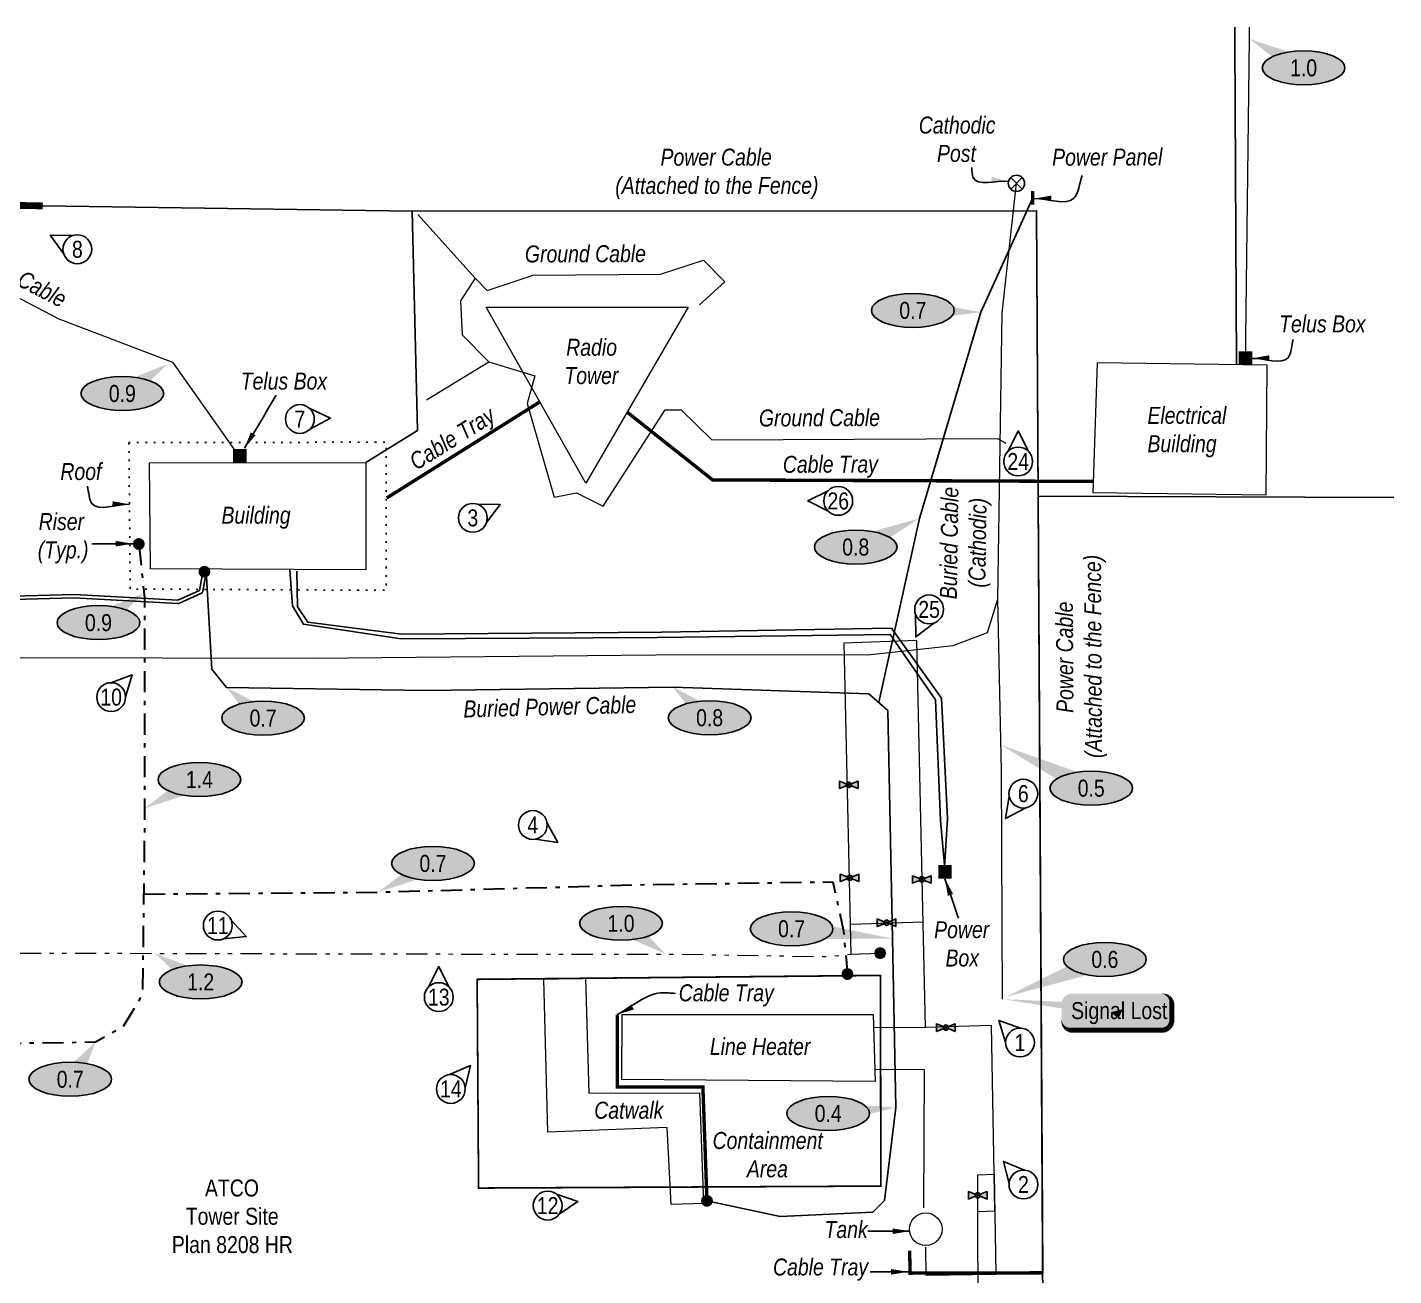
# Model space of a CAD drawing. Extents: x 1799 to 6004, y 5657000 to 5659938.
# Drawn here: x 5199 to 6004, y 5659199 to 5659934 of the extents above; entities that cross this region are included whole.
import ezdxf
from ezdxf.enums import TextEntityAlignment as Align

# ---------------------------------------------------------------- set-up
doc = ezdxf.new("R2010")
doc.units = 0
doc.header["$LTSCALE"] = 5
for name, pattern in [('CENTERLINEX3', [5, 2.5, -1, 0.5, -1]), ('CENTERLINEX33', [6.5, 2.5, -1, 0.5, -1, 0.5, -1]), ('foc-TOPO', [1, 0.2, -0.8])]:
    doc.linetypes.add(name, pattern=pattern)
for name, color, linetype in [('AS-CABLE', 224, 'foc-CABLE'), ('AS-FENCE-DASH', 48, 'foc-FENCE-DASH'), ('AS-POWER', 104, 'foc-POWER'), ('AS-POWER-BURIED-ATCO PIPELINES', 241, 'foc-POWER_BURIED'), ('AS-POWER-OH-ATCO PIPELINES', 241, 'foc-OHPOWER'), ('AS-SYMBOL', 7, 'Continuous'), ('CG-NOTES', 7, 'Continuous'), ('P-ELEVATION', 7, 'Continuous'), ('T-GENERAL', 48, 'foc-TOPO')]:
    doc.layers.add(name, color=color, linetype=linetype)
for name, color, linetype, lineweight in [('AS-CABLE-ATCO PIPELINES', 241, 'foc-CABLE', 9), ('AS-GENERAL', 48, 'Continuous', 18), ('C-RW-T', 13, 'Continuous', 9), ('EXISTING PIPE (EXIST OR HP)', 240, 'CENTERLINEX33', 20), ('T-TEXT', 48, 'Continuous', 18)]:
    doc.layers.add(name, color=color, linetype=linetype, lineweight=lineweight)
doc.layers.add('AS-TELUS-ATCO PIPELINES', color=7, linetype='foc-TEL', lineweight=9, true_color=0xff9c38)
doc.layers.add('EXISTING PIPE IP', color=7, linetype='CENTERLINEX3', lineweight=30, true_color=0x3800e0)
doc.styles.add('80', font='ARIALN.TTF', dxfattribs={"height": 10})
doc.styles.add('80CG', font='ARIALN.TTF', dxfattribs={"height": 10})
doc.styles.add('80L', font='ARIALN.TTF', dxfattribs={"height": 10})
doc.styles.add('foc-LtypeFont', font='ARIALN.TTF', dxfattribs={"height": 7.35})
doc.linetypes.add('foc-CABLE', pattern='A,2,-1,["C",foc-LtypeFont,S=0.2,R=0,X=-0.625,Y=-0.75],-1.24,8', length=12.24)
doc.linetypes.add('foc-FENCE-DASH', pattern='A,0.5,-0.5,1,-0.5,1,-0.5,1,-0.5,1,-0.5,["X",foc-LtypeFont,S=0.2,R=0,X=-0.625,Y=-0.75],-0.5', length=7.5)
doc.linetypes.add('foc-OHPOWER', pattern='A,10,-1,["O/P",foc-LtypeFont,S=0.2,R=0,X=-0.5,Y=-0.75],-3.25', length=14.25)
doc.linetypes.add('foc-POWER', pattern='A,6,-1,["P",foc-LtypeFont,S=0.2,R=0,X=-0.625,Y=-0.75],-1.24,4', length=12.24)
doc.linetypes.add('foc-POWER-NOLINE', pattern='A,0,-4,["P",foc-LtypeFont,S=0.2,R=0,X=-0.625,Y=-0.75],-8.24', length=12.24)
doc.linetypes.add('foc-POWER_BURIED', pattern='A,10,-1,["P",foc-LtypeFont,S=0.2,R=0,X=-0.425,Y=-0.75],-2', length=13)
doc.linetypes.add('foc-TEL', pattern='A,2,-1,["T",foc-LtypeFont,S=0.2,R=0,X=-0.425,Y=-0.75],-1.24,8', length=12.24)
doc.dimstyles.new('Compass 5 000', dxfattribs={"dimscale": 5, "dimtxt": 9, "dimasz": 2, "dimexe": 0.2, "dimexo": 0.0625, "dimgap": 0.5, "dimtad": 0, "dimtih": 1, "dimtoh": 1, "dimzin": 0, "dimdsep": 46, "dimtxsty": '80CG', "dimcen": 0.1, "dimse1": 1, "dimse2": 1, "dimclrd": 256, "dimclrt": 256, "dimaunit": 1, "dimadec": 4, "dimazin": 0, "dimtfac": 0.06, "dimtofl": 0, "dimtmove": 0, "dimatfit": 1, "dimfxl": 0.2, "dimtolj": 1, "dimtzin": 0, "dimlwd": -1, "dimarcsym": 0})

# ---------------------------------------------------------------- blocks, each defined once
blk = doc.blocks.new('riser')
h = blk.add_hatch(color=255)
h.dxf.hatch_style = 1
edge = h.paths.add_edge_path()
edge.add_arc((0, 0), 0.7, 0, 360)
blk.add_hatch(color=48).paths.add_polyline_path([(0.58, -0.15), (-0.58, -0.15, 0.774597)])
at = {"color": 48}
blk.add_line((-0.58, -0.15), (0.58, -0.15), dxfattribs=at)
blk.add_circle((0, 0), 0.6, dxfattribs=at)
blk = doc.blocks.new('VALVE')
h = blk.add_hatch(color=255)
h.dxf.hatch_style = 1
edge = h.paths.add_edge_path()
edge.add_line((-0.33, 0.24), (-1.2, 0.59))
edge.add_line((-1.2, 0.59), (-1.2, -0.59))
edge.add_line((-1.2, -0.59), (-0.33, -0.24))
edge.add_arc((0, 0), 0.411, 215.8775, 324.1225)
edge.add_line((0.33, -0.24), (1.2, -0.59))
edge.add_line((1.2, -0.59), (1.2, 0.59))
edge.add_line((1.2, 0.59), (0.33, 0.24))
edge.add_arc((0, 0), 0.411, 35.8775, 144.1225)
at = {"color": 48}
for p, q in [((-1.1, 0.44), (-1.1, -0.44)), ((-0.29, 0.12), (-1.1, 0.44)), ((0.29, 0.12), (1.1, 0.44)), ((1.1, 0.44), (1.1, -0.44)), ((-1.1, -0.44), (-0.29, -0.12)), ((1.1, -0.44), (0.29, -0.12))]:
    blk.add_line(p, q, dxfattribs=at)
for radius in [0.311, 0.11]:
    blk.add_circle((0, 0), radius, dxfattribs=at)
blk = doc.blocks.new('SP2')
at = {"layer": 'AS-POWER'}
for p, q in [((0.68, -0.68), (-0.68, 0.68)), ((-0.68, -0.68), (0.68, 0.68))]:
    blk.add_line(p, q, dxfattribs=at)
blk.add_circle((0, 0), 0.96, dxfattribs=at)
blk = doc.blocks.new('*U425')
h = blk.add_hatch(color=255)
edge = h.paths.add_edge_path()
edge.add_line((-26.5, -11.5), (26.5, -11.5))
edge.add_arc((26.5, -5.5), 6, 270, 360)
edge.add_line((32.5, -5.5), (32.5, 4))
edge.add_arc((26.5, 4), 6, 0, 90)
edge.add_line((26.5, 10), (-26.5, 10))
edge.add_arc((-26.5, 4), 6, 90, 180)
edge.add_line((-32.5, 4), (-32.5, -5.5))
edge.add_arc((-26.5, -5.5), 6, 180, 270)
at = {"color": 1, "flags": 128}
for points in [[(-67.33, 6.83, 0, 7.5, 0), (0, 0, 0, 0, 0)], [(1.09, -4.51, 0, 7.5, 0), (0, 0, 0, 0, 0)]]:
    blk.add_lwpolyline(points, format="xyseb", dxfattribs=at)
blk.add_lwpolyline([(-26.5, -11.5, 3, 3, 0), (26.5, -11.5, 3, 3, 0.414214), (32.5, -5.5, 3, 3, 0), (32.5, 4, 3, 0, 0.414214), (26.5, 10, 0, 0, 0), (-26.5, 10, 0, 0, 0.414214), (-32.5, 4, 0, 0, 0), (-32.5, -5.5, 0, 3, 0.414214)], format="xyseb", close=True, dxfattribs=at)
at = {"color": 1, "style": '80'}
blk.add_attdef('ENTER_TEXT_001', (-26.85, -4.92), '', height=10, dxfattribs=at)
blk = doc.blocks.new('*U443')
at = {"layer": 'P-ELEVATION'}
h = blk.add_hatch(color=111, dxfattribs=at)
h.dxf.hatch_style = 1
edge = h.paths.add_edge_path()
edge.add_ellipse((0, 0), major_axis=(-24.38, 0), ratio=0.410256, start_angle=0, end_angle=360)
at = {"layer": 'P-ELEVATION', "color": 7, "flags": 128}
blk.add_lwpolyline([(0, 0, 12.5, 0, 0), (14.83, 21.75, 0, 0, 0)], format="xyseb", dxfattribs=at)
at = {"layer": 'P-ELEVATION', "color": 7}
blk.add_ellipse((0, 0), major_axis=(-24.38, 0), ratio=0.410256, dxfattribs=at)
at = {"layer": 'P-ELEVATION', "style": '80'}
blk.add_attdef('ELEVATION', text='', height=10, dxfattribs=at).set_placement((0, 0), align=Align.MIDDLE_CENTER)
blk = doc.blocks.new('*U444')
at = {"layer": 'P-ELEVATION'}
h = blk.add_hatch(color=111, dxfattribs=at)
h.dxf.hatch_style = 1
edge = h.paths.add_edge_path()
edge.add_ellipse((0, 0), major_axis=(-24.38, 0), ratio=0.410256, start_angle=0, end_angle=360)
at = {"layer": 'P-ELEVATION', "color": 7, "flags": 128}
blk.add_lwpolyline([(0, 0, 12.5, 0, 0), (-32.27, -16.93, 0, 0, 0)], format="xyseb", dxfattribs=at)
at = {"layer": 'P-ELEVATION', "color": 7}
blk.add_ellipse((0, 0), major_axis=(-24.38, 0), ratio=0.410256, dxfattribs=at)
at = {"layer": 'P-ELEVATION', "style": '80'}
blk.add_attdef('ELEVATION', text='', height=10, dxfattribs=at).set_placement((0, 0), align=Align.MIDDLE_CENTER)
blk = doc.blocks.new('*U445')
at = {"layer": 'P-ELEVATION'}
h = blk.add_hatch(color=111, dxfattribs=at)
h.dxf.hatch_style = 1
edge = h.paths.add_edge_path()
edge.add_ellipse((0, 0), major_axis=(-24.38, 0), ratio=0.410256, start_angle=0, end_angle=360)
at = {"layer": 'P-ELEVATION', "color": 7, "flags": 128}
blk.add_lwpolyline([(0, 0, 12.5, 0, 0), (-26.94, 16.84, 0, 0, 0)], format="xyseb", dxfattribs=at)
at = {"layer": 'P-ELEVATION', "color": 7}
blk.add_ellipse((0, 0), major_axis=(-24.38, 0), ratio=0.410256, dxfattribs=at)
at = {"layer": 'P-ELEVATION', "style": '80'}
blk.add_attdef('ELEVATION', text='', height=10, dxfattribs=at).set_placement((0, 0), align=Align.MIDDLE_CENTER)
blk = doc.blocks.new('*U446')
at = {"layer": 'P-ELEVATION'}
h = blk.add_hatch(color=111, dxfattribs=at)
h.dxf.hatch_style = 1
edge = h.paths.add_edge_path()
edge.add_ellipse((0, 0), major_axis=(-24.38, 0), ratio=0.410256, start_angle=0, end_angle=360)
at = {"layer": 'P-ELEVATION', "color": 7, "flags": 128}
blk.add_lwpolyline([(0, 0, 12.5, 0, 0), (26.44, -18.11, 0, 0, 0)], format="xyseb", dxfattribs=at)
at = {"layer": 'P-ELEVATION', "color": 7}
blk.add_ellipse((0, 0), major_axis=(-24.38, 0), ratio=0.410256, dxfattribs=at)
at = {"layer": 'P-ELEVATION', "style": '80'}
blk.add_attdef('ELEVATION', text='', height=10, dxfattribs=at).set_placement((0, 0), align=Align.MIDDLE_CENTER)
blk = doc.blocks.new('*U447')
at = {"layer": 'P-ELEVATION'}
h = blk.add_hatch(color=111, dxfattribs=at)
h.dxf.hatch_style = 1
edge = h.paths.add_edge_path()
edge.add_ellipse((0, 0), major_axis=(-24.38, 0), ratio=0.410256, start_angle=0, end_angle=360)
at = {"layer": 'P-ELEVATION', "color": 7, "flags": 128}
blk.add_lwpolyline([(0, 0, 12.5, 0, 0), (59.42, -5.77, 0, 0, 0)], format="xyseb", dxfattribs=at)
at = {"layer": 'P-ELEVATION', "color": 7}
blk.add_ellipse((0, 0), major_axis=(-24.38, 0), ratio=0.410256, dxfattribs=at)
at = {"layer": 'P-ELEVATION', "style": '80'}
blk.add_attdef('ELEVATION', text='', height=10, dxfattribs=at).set_placement((0, 0), align=Align.MIDDLE_CENTER)
blk = doc.blocks.new('*U448')
at = {"layer": 'P-ELEVATION'}
h = blk.add_hatch(color=111, dxfattribs=at)
h.dxf.hatch_style = 1
edge = h.paths.add_edge_path()
edge.add_ellipse((0, 0), major_axis=(-24.38, 0), ratio=0.410256, start_angle=0, end_angle=360)
at = {"layer": 'P-ELEVATION', "color": 7, "flags": 128}
blk.add_lwpolyline([(0, 0, 12.5, 0, 0), (26.78, 17.45, 0, 0, 0)], format="xyseb", dxfattribs=at)
at = {"layer": 'P-ELEVATION', "color": 7}
blk.add_ellipse((0, 0), major_axis=(-24.38, 0), ratio=0.410256, dxfattribs=at)
at = {"layer": 'P-ELEVATION', "style": '80'}
blk.add_attdef('ELEVATION', text='', height=10, dxfattribs=at).set_placement((0, 0), align=Align.MIDDLE_CENTER)
blk = doc.blocks.new('*U450')
at = {"layer": 'P-ELEVATION'}
h = blk.add_hatch(color=111, dxfattribs=at)
h.dxf.hatch_style = 1
edge = h.paths.add_edge_path()
edge.add_ellipse((0, 0), major_axis=(-24.38, 0), ratio=0.410256, start_angle=0, end_angle=360)
at = {"layer": 'P-ELEVATION', "color": 7, "flags": 128}
blk.add_lwpolyline([(0, 0, 12.5, 0, 0), (-21.54, 17.96, 0, 0, 0)], format="xyseb", dxfattribs=at)
at = {"layer": 'P-ELEVATION', "color": 7}
blk.add_ellipse((0, 0), major_axis=(-24.38, 0), ratio=0.410256, dxfattribs=at)
at = {"layer": 'P-ELEVATION', "style": '80'}
blk.add_attdef('ELEVATION', text='', height=10, dxfattribs=at).set_placement((0, 0), align=Align.MIDDLE_CENTER)
blk = doc.blocks.new('*U451')
at = {"layer": 'P-ELEVATION'}
h = blk.add_hatch(color=111, dxfattribs=at)
h.dxf.hatch_style = 1
edge = h.paths.add_edge_path()
edge.add_ellipse((0, 0), major_axis=(-24.38, 0), ratio=0.410256, start_angle=0, end_angle=360)
at = {"layer": 'P-ELEVATION', "color": 7, "flags": 128}
blk.add_lwpolyline([(0, 0, 12.5, 0, 0), (39.82, 3.44, 0, 0, 0)], format="xyseb", dxfattribs=at)
at = {"layer": 'P-ELEVATION', "color": 7}
blk.add_ellipse((0, 0), major_axis=(-24.38, 0), ratio=0.410256, dxfattribs=at)
at = {"layer": 'P-ELEVATION', "style": '80'}
blk.add_attdef('ELEVATION', text='', height=10, dxfattribs=at).set_placement((0, 0), align=Align.MIDDLE_CENTER)
blk = doc.blocks.new('*U452')
at = {"layer": 'P-ELEVATION'}
h = blk.add_hatch(color=111, dxfattribs=at)
h.dxf.hatch_style = 1
edge = h.paths.add_edge_path()
edge.add_ellipse((0, 0), major_axis=(-24.38, 0), ratio=0.410256, start_angle=0, end_angle=360)
at = {"layer": 'P-ELEVATION', "color": 7, "flags": 128}
blk.add_lwpolyline([(0, 0, 12.5, 0, 0), (-58.44, -22.12, 0, 0, 0)], format="xyseb", dxfattribs=at)
at = {"layer": 'P-ELEVATION', "color": 7}
blk.add_ellipse((0, 0), major_axis=(-24.38, 0), ratio=0.410256, dxfattribs=at)
at = {"layer": 'P-ELEVATION', "style": '80'}
blk.add_attdef('ELEVATION', text='', height=10, dxfattribs=at).set_placement((0, 0), align=Align.MIDDLE_CENTER)
blk = doc.blocks.new('*U453')
at = {"layer": 'P-ELEVATION'}
h = blk.add_hatch(color=111, dxfattribs=at)
h.dxf.hatch_style = 1
edge = h.paths.add_edge_path()
edge.add_ellipse((0, 0), major_axis=(-24.38, 0), ratio=0.410256, start_angle=0, end_angle=360)
at = {"layer": 'P-ELEVATION', "color": 7, "flags": 128}
blk.add_lwpolyline([(0, 0, 12.5, 0, 0), (-53.23, 25.49, 0, 0, 0)], format="xyseb", dxfattribs=at)
at = {"layer": 'P-ELEVATION', "color": 7}
blk.add_ellipse((0, 0), major_axis=(-24.38, 0), ratio=0.410256, dxfattribs=at)
at = {"layer": 'P-ELEVATION', "style": '80'}
blk.add_attdef('ELEVATION', text='', height=10, dxfattribs=at).set_placement((0, 0), align=Align.MIDDLE_CENTER)
blk = doc.blocks.new('*U454')
at = {"layer": 'P-ELEVATION'}
h = blk.add_hatch(color=111, dxfattribs=at)
h.dxf.hatch_style = 1
edge = h.paths.add_edge_path()
edge.add_ellipse((0, 0), major_axis=(-24.38, 0), ratio=0.410256, start_angle=0, end_angle=360)
at = {"layer": 'P-ELEVATION', "color": 7, "flags": 128}
blk.add_lwpolyline([(0, 0, 12.5, 0, 0), (40.17, -1.06, 0, 0, 0)], format="xyseb", dxfattribs=at)
at = {"layer": 'P-ELEVATION', "color": 7}
blk.add_ellipse((0, 0), major_axis=(-24.38, 0), ratio=0.410256, dxfattribs=at)
at = {"layer": 'P-ELEVATION', "style": '80'}
blk.add_attdef('ELEVATION', text='', height=10, dxfattribs=at).set_placement((0, 0), align=Align.MIDDLE_CENTER)
blk = doc.blocks.new('*U483')
at = {"layer": 'P-ELEVATION'}
h = blk.add_hatch(color=111, dxfattribs=at)
h.dxf.hatch_style = 1
edge = h.paths.add_edge_path()
edge.add_ellipse((0, 0), major_axis=(-24.38, 0), ratio=0.410256, start_angle=0, end_angle=360)
at = {"layer": 'P-ELEVATION', "color": 7, "flags": 128}
blk.add_lwpolyline([(0, 0, 12.5, 0, 0), (37.54, 16.88, 0, 0, 0)], format="xyseb", dxfattribs=at)
at = {"layer": 'P-ELEVATION', "color": 7}
blk.add_ellipse((0, 0), major_axis=(-24.38, 0), ratio=0.410256, dxfattribs=at)
at = {"layer": 'P-ELEVATION', "style": '80'}
blk.add_attdef('ELEVATION', text='', height=10, dxfattribs=at).set_placement((0, 0), align=Align.MIDDLE_CENTER)
blk = doc.blocks.new('*U456')
at = {"layer": 'P-ELEVATION'}
h = blk.add_hatch(color=111, dxfattribs=at)
h.dxf.hatch_style = 1
edge = h.paths.add_edge_path()
edge.add_ellipse((0, 0), major_axis=(-24.38, 0), ratio=0.410256, start_angle=0, end_angle=360)
at = {"layer": 'P-ELEVATION', "color": 7, "flags": 128}
blk.add_lwpolyline([(0, 0, 12.5, 0, 0), (-31.87, 17.05, 0, 0, 0)], format="xyseb", dxfattribs=at)
at = {"layer": 'P-ELEVATION', "color": 7}
blk.add_ellipse((0, 0), major_axis=(-24.38, 0), ratio=0.410256, dxfattribs=at)
at = {"layer": 'P-ELEVATION', "style": '80'}
blk.add_attdef('ELEVATION', text='', height=10, dxfattribs=at).set_placement((0, 0), align=Align.MIDDLE_CENTER)
blk = doc.blocks.new('*U462')
at = {"layer": 'CG-NOTES', "color": 182}
blk.add_lwpolyline([(0.19, 8.48), (-12.43, 13.02), (-8.48, 0.19)], dxfattribs=at)
blk.add_circle((0, 0), 8.49, dxfattribs=at)
at = {"color": 182, "style": '80L'}
blk.add_attdef('#', text='', height=10, dxfattribs=at).set_placement((0, 0), align=Align.MIDDLE_CENTER)
blk = doc.blocks.new('*U461')
at = {"layer": 'CG-NOTES', "color": 182}
blk.add_lwpolyline([(0.59, 8.47), (-11.82, 13.58), (-8.47, 0.59)], dxfattribs=at)
blk.add_circle((0, 0), 8.49, dxfattribs=at)
at = {"color": 182, "style": '80L'}
blk.add_attdef('#', text='', height=10, dxfattribs=at).set_placement((0, 0), align=Align.MIDDLE_CENTER)
blk = doc.blocks.new('*U463')
at = {"layer": 'CG-NOTES', "color": 182}
blk.add_lwpolyline([(8.01, -2.79), (16.21, 7.83), (2.79, 8.01)], dxfattribs=at)
blk.add_circle((0, 0), 8.49, dxfattribs=at)
at = {"color": 182, "style": '80L'}
blk.add_attdef('#', text='', height=10, dxfattribs=at).set_placement((0, 0), align=Align.MIDDLE_CENTER)
blk = doc.blocks.new('*U464')
at = {"layer": 'CG-NOTES', "color": 182}
blk.add_lwpolyline([(1.43, -8.36), (14.69, -10.41), (8.36, 1.43)], dxfattribs=at)
blk.add_circle((0, 0), 8.49, dxfattribs=at)
at = {"color": 182, "style": '80L'}
blk.add_attdef('#', text='', height=10, dxfattribs=at).set_placement((0, 0), align=Align.MIDDLE_CENTER)
blk = doc.blocks.new('*U466')
at = {"layer": 'CG-NOTES', "color": 182}
blk.add_lwpolyline([(-8.37, -1.41), (-10.44, -14.66), (1.41, -8.37)], dxfattribs=at)
blk.add_circle((0, 0), 8.49, dxfattribs=at)
at = {"color": 182, "style": '80L'}
blk.add_attdef('#', text='', height=10, dxfattribs=at).set_placement((0, 0), align=Align.MIDDLE_CENTER)
blk = doc.blocks.new('*U467')
at = {"layer": 'CG-NOTES', "color": 182}
blk.add_lwpolyline([(6.17, -5.83), (17.99, 0.51), (5.83, 6.17)], dxfattribs=at)
blk.add_circle((0, 0), 8.49, dxfattribs=at)
at = {"color": 182, "style": '80L'}
blk.add_attdef('#', text='', height=10, dxfattribs=at).set_placement((0, 0), align=Align.MIDDLE_CENTER)
blk = doc.blocks.new('*U468')
at = {"layer": 'CG-NOTES', "color": 182}
blk.add_lwpolyline([(-2.58, 8.08), (-15.99, 8.26), (-8.08, -2.58)], dxfattribs=at)
blk.add_circle((0, 0), 8.49, dxfattribs=at)
at = {"color": 182, "style": '80L'}
blk.add_attdef('#', text='', height=10, dxfattribs=at).set_placement((0, 0), align=Align.MIDDLE_CENTER)
blk = doc.blocks.new('*U470')
at = {"layer": 'CG-NOTES', "color": 182}
blk.add_lwpolyline([(8.48, 0.21), (12.41, 13.03), (-0.21, 8.48)], dxfattribs=at)
blk.add_circle((0, 0), 8.49, dxfattribs=at)
at = {"color": 182, "style": '80L'}
blk.add_attdef('#', text='', height=10, dxfattribs=at).set_placement((0, 0), align=Align.MIDDLE_CENTER)
blk = doc.blocks.new('*U471')
at = {"layer": 'CG-NOTES', "color": 182}
blk.add_lwpolyline([(3.46, -7.75), (16.81, -6.43), (7.75, 3.46)], dxfattribs=at)
blk.add_circle((0, 0), 8.49, dxfattribs=at)
at = {"color": 182, "style": '80L'}
blk.add_attdef('#', text='', height=10, dxfattribs=at).set_placement((0, 0), align=Align.MIDDLE_CENTER)
blk = doc.blocks.new('*U473')
at = {"layer": 'CG-NOTES', "color": 182}
blk.add_lwpolyline([(6.78, -5.11), (17.82, 2.5), (5.11, 6.78)], dxfattribs=at)
blk.add_circle((0, 0), 8.49, dxfattribs=at)
at = {"color": 182, "style": '80L'}
blk.add_attdef('#', text='', height=10, dxfattribs=at).set_placement((0, 0), align=Align.MIDDLE_CENTER)
blk = doc.blocks.new('*U474')
at = {"layer": 'CG-NOTES', "color": 182}
blk.add_lwpolyline([(6, 6), (0, 18), (-6, 6)], dxfattribs=at)
blk.add_circle((0, 0), 8.49, dxfattribs=at)
at = {"color": 182, "style": '80L'}
blk.add_attdef('#', text='', height=10, dxfattribs=at).set_placement((0, 0), align=Align.MIDDLE_CENTER)
blk = doc.blocks.new('*U475')
at = {"layer": 'CG-NOTES', "color": 182}
blk.add_lwpolyline([(8.45, 0.74), (11.57, 13.79), (-0.74, 8.45)], dxfattribs=at)
blk.add_circle((0, 0), 8.49, dxfattribs=at)
at = {"color": 182, "style": '80L'}
blk.add_attdef('#', text='', height=10, dxfattribs=at).set_placement((0, 0), align=Align.MIDDLE_CENTER)
blk = doc.blocks.new('*U482')
at = {"layer": 'CG-NOTES', "color": 182}
blk.add_lwpolyline([(-8.01, -2.79), (-7.84, -16.2), (2.79, -8.01)], dxfattribs=at)
blk.add_circle((0, 0), 8.49, dxfattribs=at)
at = {"color": 182, "style": '80L'}
blk.add_attdef('#', text='', height=10, dxfattribs=at).set_placement((0, 0), align=Align.MIDDLE_CENTER)
blk = doc.blocks.new('*U484')
at = {"layer": 'CG-NOTES', "color": 182}
blk.add_lwpolyline([(-6, 6), (-18, 0), (-6, -6)], dxfattribs=at)
blk.add_circle((0, 0), 8.49, dxfattribs=at)
at = {"color": 182, "style": '80L'}
blk.add_attdef('#', text='', height=10, dxfattribs=at).set_placement((0, 0), align=Align.MIDDLE_CENTER)

msp = doc.modelspace()

# ---------------------------------------------------------------- linework, layer by layer
at = {"layer": 'AS-CABLE', "linetype": 'ByBlock', "const_width": 2, "flags": 128}
for points in [[(5410.88, 5659657.13), (5501.05, 5659713.72)], [(5552.5, 5659707.65), (5602.8, 5659667.77), (5827.05, 5659666.87)], [(5546.65, 5659352.91), (5546.65, 5659310.31), (5597.08, 5659310.31), (5599.48, 5659243.25)], [(5718.84, 5659213.87), (5719.14, 5659200.67), (5797.21, 5659200.85)]]:
    msp.add_lwpolyline(points, dxfattribs=at)
at = {"layer": 'AS-CABLE-ATCO PIPELINES', "flags": 128}
for points in [[(4843.12, 5659559.73), (4975.32, 5659561.59), (5189.66, 5659563.15), (5367.74, 5659562.71), (5569.3, 5659564.71), (5695.96, 5659564.93), (5744.52, 5659570.21), (5764.74, 5659577.91), (5770.82, 5659597.51), (5773.38, 5659765.97), (5781.78, 5659842.41)], [(5429.12, 5659824.09), (5462.9, 5659786.59), (5454.24, 5659773.27), (5455.34, 5659753.13), (5470.96, 5659737.37)], [(5462.9, 5659786.59), (5470.06, 5659779.27), (5497.08, 5659788.35), (5572.04, 5659788.83), (5597.52, 5659797.19), (5609.94, 5659784.49), (5595.04, 5659770.93)], [(5434.2, 5659714.91), (5470.96, 5659737.37), (5498.04, 5659729.09), (5493.56, 5659712.71), (5509.4, 5659657.53), (5522.54, 5659660.21)], [(5522.54, 5659660.21), (5538.32, 5659652.27), (5574.78, 5659709.13), (5584.22, 5659708.97), (5602.3, 5659691.41), (5770.62, 5659692.07), (5775.54, 5659689.36)], [(5773.5, 5659362.03), (5772.9, 5659496.37), (5770.82, 5659597.51)]]:
    msp.add_lwpolyline(points, dxfattribs=at)
at = {"layer": 'AS-FENCE-DASH', "flags": 128}
for points in [[(5208.28, 5659829.11), (5425.8, 5659825.99), (5793.66, 5659826.27), (5798.88, 5658907.31), (5492.24, 5658921.63), (4780.5, 5658920.81), (4779.06, 5659341.89), (4782.68, 5659830.07), (5118, 5659830.99)], [(5398.48, 5659677.95), (5429.04, 5659696.89), (5425.8, 5659825.99)], [(6003.95, 5659657.39), (5794.48, 5659658.25)]]:
    msp.add_lwpolyline(points, dxfattribs=at)
at = {"layer": 'AS-GENERAL', "const_width": 4, "flags": 128}
msp.add_lwpolyline([(5118, 5659830.99), (5208.28, 5659829.11)], dxfattribs=at)
at = {"layer": 'AS-GENERAL', "flags": 128}
for points in [[(5469.48, 5659769.43), (5588.42, 5659769.51), (5528.2, 5659665.81)], [(5829.36, 5659736.75), (5826.84, 5659660.31), (5928.8, 5659658.99), (5929.52, 5659735.25)], [(5271.65, 5659615.43), (5271.12, 5659677.73), (5398.48, 5659677.95), (5398.58, 5659614.81)], [(5597.52, 5659241.71), (5578.44, 5659241.07), (5575.96, 5659286.35), (5505.84, 5659283.75), (5503.34, 5659373.69), (5527.84, 5659374.27), (5529.92, 5659306.67), (5595.02, 5659306.85)], [(5549.52, 5659352.93), (5697.34, 5659353.03), (5698.48, 5659313.53), (5549.34, 5659314.61)]]:
    msp.add_lwpolyline(points, close=True, dxfattribs=at)
at = {"layer": 'AS-GENERAL', "const_width": 1, "flags": 128}
msp.add_lwpolyline([(5464.12, 5659373.67), (5464.96, 5659250.77), (5701.84, 5659251.93), (5701.72, 5659375.99)], close=True, dxfattribs=at)
at = {"layer": 'AS-GENERAL'}
msp.add_circle((5728.36, 5659226.54), 9.61, dxfattribs=at)
at = {"layer": 'AS-POWER-BURIED-ATCO PIPELINES', "flags": 128}
for points in [[(5911.36, 5659735.52), (5910.44, 5659926.21), (5910.42, 5659934.27)], [(5700.74, 5659536.95), (5724.64, 5659645.11), (5760.88, 5659766.53), (5791.32, 5659833.87)], [(5049.56, 5659448.42), (5048.86, 5659524.97), (5052.74, 5659590.75), (5062.24, 5659595.81), (5226.68, 5659600.35), (5287.9, 5659596.99), (5300.64, 5659602.65), (5302.6, 5659613.45)], [(5304.6, 5659614.01), (5307.88, 5659556.25), (5316.5, 5659545.51), (5434, 5659543.77), (5579.5, 5659545.69), (5694.86, 5659541.79), (5706.08, 5659531.97), (5708.74, 5659397.69), (5710.7, 5659298.17), (5704.12, 5659243.47), (5697.14, 5659236.49), (5642.64, 5659234.07), (5599.48, 5659243.25)], [(5353.74, 5659614.75), (5355.44, 5659593.69), (5361.8, 5659582.75), (5419.42, 5659574.17), (5570.24, 5659575.05), (5707.4, 5659576.83), (5734.04, 5659538.35), (5737.12, 5659467.25), (5739.51, 5659438.93)], [(5357.86, 5659613.99), (5358.4, 5659593.07), (5364.32, 5659583.97), (5419.56, 5659576.87), (5572.62, 5659578.07), (5708.14, 5659580.51), (5737.66, 5659539.25), (5741.06, 5659468.25), (5738.93, 5659433.45)]]:
    msp.add_lwpolyline(points, dxfattribs=at)
for points, const_width in [([(5791.32, 5659837.87), (5791.32, 5659829.87)], 2), ([(5739.68, 5659433.01), (5739.68, 5659441.01)], 8)]:
    msp.add_lwpolyline(points, dxfattribs=dict(at, const_width=const_width))
at = {"layer": 'AS-POWER-BURIED-ATCO PIPELINES', "linetype": 'foc-POWER-NOLINE', "flags": 128}
for points in [[(5208.28, 5659829.11), (5425.8, 5659825.99), (5793.66, 5659826.27)], [(5797.21, 5659200.85), (5794.48, 5659658.25), (5793.66, 5659826.27)]]:
    msp.add_lwpolyline(points, dxfattribs=at)
at = {"layer": 'AS-POWER-BURIED-ATCO PIPELINES', "flags": 128}
msp.add_lwpolyline([(5051.36, 5659454.59), (5050.86, 5659524.92), (5054.67, 5659589.51), (5062.76, 5659593.82), (5226.65, 5659598.35), (5287.79, 5659594.99, 0.118781), (5288.71, 5659595.16), (5301.45, 5659600.82, 0.248215), (5302.6, 5659602.29), (5304.56, 5659613.09)], format="xyb", dxfattribs=at)
at = {"layer": 'AS-TELUS-ATCO PIPELINES', "flags": 128}
for points in [[(5916.62, 5659735.44), (5919.02, 5659927.47), (5918.96, 5659934.27)], [(5013.68, 5659926.53), (5064.94, 5659854.67), (5110.66, 5659818.41), (5217.8, 5659762.53), (5284.64, 5659737.13), (5324.29, 5659681)]]:
    msp.add_lwpolyline(points, dxfattribs=at)
at = {"layer": 'AS-TELUS-ATCO PIPELINES', "const_width": 8, "flags": 128}
for points in [[(5916.67, 5659735.51), (5916.67, 5659743.51)], [(5324.4, 5659677.88), (5324.4, 5659685.88)]]:
    msp.add_lwpolyline(points, dxfattribs=at)
at = {"layer": 'EXISTING PIPE (EXIST OR HP)', "linetype": 'ByBlock', "flags": 128}
for points in [[(5728.24, 5659345.27), (5723.08, 5659573.25), (5680.18, 5659571.73), (5684.3, 5659388.49), (5701.48, 5659389.11)], [(5684.22, 5659406.19), (5726.8, 5659407.57)], [(5759.14, 5659237.01), (5769.06, 5659237.35), (5767.12, 5659346.41), (5728.24, 5659345.27), (5697.56, 5659345.14)], [(5727.26, 5659239.03), (5727.58, 5659320.41), (5698.27, 5659320.59)], [(5463.92, 5659042.03), (5759.46, 5659051.61), (5758.92, 5659258.47), (5768.64, 5659258.93), (5769.54, 5659199.81), (5728.64, 5659199.27), (5728.32, 5659215.89)]]:
    msp.add_lwpolyline(points, dxfattribs=at)
at = {"layer": 'EXISTING PIPE (EXIST OR HP)', "flags": 128}
msp.add_lwpolyline([(5194.78, 5659389.15), (5414.34, 5659388.61), (5575.3, 5659388.55), (5671.36, 5659387.05), (5684.3, 5659388.49), (5701.48, 5659389.11)], dxfattribs=at)
at = {"layer": 'EXISTING PIPE IP', "flags": 128}
for points in [[(5264.84, 5659630.01), (5268.12, 5659598.61), (5268.28, 5659474.37), (5267.04, 5659364.93), (5255.66, 5659345.95), (5239.28, 5659336.59), (5151.98, 5659335.25), (5007.06, 5659338.23), (4983.76, 5659350.57), (4967.28, 5659371.59)], [(5267.8, 5659423.89), (5405.82, 5659425.01), (5565.74, 5659429.53), (5673.62, 5659431.07), (5679.88, 5659402.09), (5682.26, 5659376.79)]]:
    msp.add_lwpolyline(points, dxfattribs=at)
at = {"layer": 'T-GENERAL', "flags": 128}
msp.add_lwpolyline([(5259.02, 5659689.71), (5259.76, 5659603.49), (5410.6, 5659602.75), (5410.46, 5659689.97)], close=True, dxfattribs=at)

# ---------------------------------------------------------------- block references
for name, p, xscale, yscale, zscale, values in [('*U456', (5950.89, 5659910.42), 0.9998889383543472, 0.9998889383543472, 0.9998889383543472, {'ELEVATION': '1.0'}), ('*U454', (5720.72, 5659767.59), 0.9998889383543472, 0.9998889383543472, 0.9998889383543472, {'ELEVATION': '0.7'}), ('*U448', (5255.12, 5659718.66), 0.9998889383543472, 0.9998889383543472, 0.9998889383543472, {'ELEVATION': '0.9'}), ('*U483', (5687.1, 5659628.23), 0.9998889383543472, 0.9998889383543472, 0.9998889383543472, {'ELEVATION': '0.8'}), ('*U448', (5241.07, 5659583.73), 0.9998889383543472, 0.9998889383543472, 0.9998889383543472, {'ELEVATION': '0.9'}), ('*U450', (5338.04, 5659527.55), 0.9998889383543472, 0.9998889383543472, 0.9998889383543472, {'ELEVATION': '0.7'}), ('*U450', (5601.04, 5659527.73), 0.9998889383543472, 0.9998889383543472, 0.9998889383543472, {'ELEVATION': '0.8'}), ('*U453', (5825.81, 5659486.25), 0.9998889383543472, 0.9998889383543472, 0.9998889383543472, {'ELEVATION': '0.5'}), ('*U444', (5300.54, 5659491.3), 0.9998889383543472, 0.9998889383543472, 0.9998889383543472, {'ELEVATION': '1.4'}), ('*U444', (5438.08, 5659441.94), 0.9998889383543472, 0.9998889383543472, 0.9998889383543472, {'ELEVATION': '0.7'}), ('*U446', (5548.86, 5659406.66), 0.9998889383543472, 0.9998889383543472, 0.9998889383543472, {'ELEVATION': '1.0'}), ('*U447', (5649.32, 5659403.46), 0.9998889383543472, 0.9998889383543472, 0.9998889383543472, {'ELEVATION': '0.7'}), ('*U445', (5301.26, 5659372.12), 0.9998889383543472, 0.9998889383543472, 0.9998889383543472, {'ELEVATION': '1.2'}), ('*U452', (5833.84, 5659385.42), 0.9998889383543472, 0.9998889383543472, 0.9998889383543472, {'ELEVATION': '0.6'}), ('*U425', (5840.81, 5659355.2), 0.999733676, 0.999733676, 0.999733676, {'ENTER_TEXT_001': 'Signal Lost'}), ('*U443', (5224.44, 5659314.84), 0.9998889383543472, 0.9998889383543472, 0.9998889383543472, {'ELEVATION': '0.7'}), ('*U451', (5670.88, 5659294.73), 0.9998889383543472, 0.9998889383543472, 0.9998889383543472, {'ELEVATION': '0.4'})]:
    msp.add_blockref(name, p, dxfattribs=dict(xscale=xscale, yscale=yscale, zscale=zscale)).add_auto_attribs(values)
at = {"layer": 'AS-POWER-OH-ATCO PIPELINES', "linetype": 'Continuous', "xscale": 4.998668377999999, "yscale": 4.998668377999999, "zscale": 4.998668377999999}
msp.add_blockref('SP2', (5781.78, 5659842.41), dxfattribs=at)
at = {"layer": 'AS-SYMBOL', "xscale": 4.998668377999999, "yscale": 4.998668377999999, "zscale": 4.998668377999999}
for name, p in [('riser', (5264.84, 5659630.01)), ('riser', (5303.49, 5659613.71)), ('VALVE', (5682.96, 5659488.19)), ('VALVE', (5683.52, 5659433.43)), ('VALVE', (5726.02, 5659432.51)), ('VALVE', (5705.28, 5659407.01)), ('riser', (5701.48, 5659389.11)), ('riser', (5682.26, 5659376.79)), ('VALVE', (5740.22, 5659345.25)), ('riser', (5599.48, 5659243.25)), ('VALVE', (5758.94, 5659246.51))]:
    msp.add_blockref(name, p, dxfattribs=at)
at = {"layer": 'CG-NOTES', "xscale": 0.999733676, "yscale": 0.999733676, "zscale": 0.999733676}
for name, p, values in [('*U468', (5228.65, 5659803.58), {'#': '8'}), ('*U467', (5359.71, 5659703.61), {'#': '7'}), ('*U474', (5782.79, 5659678.6), {'#': '24'}), ('*U484', (5676.8, 5659655.4), {'#': '26'}), ('*U463', (5461.56, 5659645.41), {'#': '3'}), ('*U482', (5730.32, 5659591.51), {'#': '25'}), ('*U470', (5248.53, 5659539.87), {'#': '10'}), ('*U466', (5785.8, 5659483), {'#': '6'}), ('*U464', (5496.89, 5659464.57), {'#': '4'}), ('*U471', (5311.35, 5659405.35), {'#': '11'}), ('*U474', (5441.51, 5659363.22), {'#': '13'}), ('*U462', (5783.86, 5659336.46), {'#': '1'}), ('*U475', (5448.61, 5659309.13), {'#': '14'}), ('*U461', (5785.88, 5659252.86), {'#': '2'}), ('*U473', (5505.66, 5659240.44), {'#': '12'})]:
    msp.add_blockref(name, p, dxfattribs=at).add_auto_attribs(values)

# ---------------------------------------------------------------- texts
at = {"layer": 'AS-CABLE', "linetype": 'ByBlock', "char_height": 9.9973, "attachment_point": 1, "style": '80L'}
for insert, rotation in [((5422.5, 5659681.31), 32.11129), ((5643.55, 5659681.92), 0.22466)]:
    msp.add_mtext_dynamic_manual_height_columns('\\pi0.57583;{\\fArial Narrow|b0|i1|c0|p34;Cable Tray}', width=56.819, gutter_width=50, heights=[0], dxfattribs=dict(at, insert=insert, rotation=rotation))
for insert in [(5582.26, 5659370.74), (5637.81, 5659209.29)]:
    msp.add_mtext_dynamic_manual_height_columns('\\pi0.57583;{\\fArial Narrow|b0|i1|c0|p34;Cable Tray}', width=56.819, gutter_width=50, heights=[0], dxfattribs=dict(at, insert=insert))
at = {"layer": 'AS-POWER-BURIED-ATCO PIPELINES', "insert": (5731.45, 5659881.71), "char_height": 9.9973, "attachment_point": 1, "style": '80L'}
msp.add_mtext_dynamic_manual_height_columns('\\pi-7.2224;{\\fArial Narrow|b0|i1|c0|p34;Cathodic \\P\\pi3.5148;Post}', width=29.8408, gutter_width=50, heights=[0], dxfattribs=at)
at = {"layer": 'AS-POWER-BURIED-ATCO PIPELINES', "char_height": 9.9973, "attachment_point": 1, "style": '80L'}
for s, width, insert, rotation in [('\\pi27.228;{\\fArial Narrow|b0|i1|c0|p34;Power Cable \\P\\pi0.55004;(Attached to the Fence)}', 119.1723, (5544.89, 5659862.79), 0.04361), ('\\pi3.1384;{\\fArial Narrow|b0|i1|c0|p34;Power Panel}', 71.1368, (5799.63, 5659862.75), 0.22466), ('\\pi0.61525;{\\fArial Narrow|b0|i1|c0|p34;Ground Cable}', 71.1368, (5491.6, 5659805.79), 0.22466), ('\\pi0.61525;{\\fArial Narrow|b0|i1|c0|p34;Ground Cable}', 71.1368, (5629.45, 5659709.22), 0.22466), ('\\pi0.30769;{\\fArial Narrow|b0|i1|c0|p34;Buried Cable \\P\\pi7.4204;(Cathodic)}', 66.0345, (5736.63, 5659597.28), 89.12937), ('\\pi27.228;{\\fArial Narrow|b0|i1|c0|p34;Power Cable \\P\\pi0.55004;(Attached to the Fence)}', 119.1723, (5805.52, 5659503.3), 90.32556), ('{\\fArial Narrow|b0|i1|c0|p34;Buried Power Cable}', 101.6825, (5455.88, 5659537.8), 1.58147), ('\\pi0.33064;{\\fArial Narrow|b0|i1|c0|p34;Power\\P\\pi6.9455;Box}', 33.5584, (5732.93, 5659407.85), 0.22466)]:
    msp.add_mtext_dynamic_manual_height_columns(s, width=width, gutter_width=50, heights=[0], dxfattribs=dict(at, insert=insert, rotation=rotation))
at = {"layer": 'AS-TELUS-ATCO PIPELINES', "insert": (5136.86, 5659822.95), "char_height": 9.9973, "attachment_point": 1, "rotation": 332.45523, "style": '80L'}
msp.add_mtext_dynamic_manual_height_columns('\\pi0.31185;{\\fArial Narrow|b0|i1|c0|p34;Buried Telus Cable}', width=97.2351, gutter_width=50, heights=[0], dxfattribs=at)
at = {"layer": 'AS-TELUS-ATCO PIPELINES', "char_height": 9.9973, "attachment_point": 1, "style": '80L'}
for insert in [(5935.71, 5659764.64), (5324.07, 5659730.98)]:
    msp.add_mtext_dynamic_manual_height_columns('\\pi0.76947;{\\fArial Narrow|b0|i1|c0|p34;Telus Box}', width=51.4711, gutter_width=50, heights=[0], dxfattribs=dict(at, insert=insert))
at = {"layer": 'C-RW-T', "insert": (5282.71, 5659255.81), "char_height": 9.9973, "attachment_point": 1, "style": '80L'}
msp.add_mtext_dynamic_manual_height_columns('\\pi21.077;ATCO\\P\\pi9.7639;Tower Site\\P\\pi1.6078;Plan 8208 HR', width=73.4765, gutter_width=50, heights=[0], dxfattribs=at)
at = {"layer": 'T-TEXT', "char_height": 9.9973, "attachment_point": 1, "style": '80L'}
for s, width, insert in [('\\pi0.33015;{\\fArial Narrow|b0|i1|c0|p34;Radio \\P\\pi-0.7712;Tower}', 29.8408, (5516.26, 5659750.88)), ('{\\fArial Narrow|b0|i1|c0|p34;Electrical Building}', 47.0577, (5858.92, 5659710.76)), ('{\\fArial Narrow|b0|i1|c0|p34;Roof}', 25.7821, (5218.63, 5659677.72)), ('\\pi1.0939;{\\fArial Narrow|b0|i1|c0|p34;Riser \\P\\pi0.53808;(Typ.)}', 29.3497, (5204.77, 5659648.23)), ('{\\fArial Narrow|b0|i1|c0|p34;Building}', 40.8299, (5313.52, 5659651.98)), ('\\pi0.24896;{\\fArial Narrow|b0|i1|c0|p34;Line Heater}', 60.3183, (5600.94, 5659339.12)), ('{\\fArial Narrow|b0|i1|c0|p34;Catwalk}', 40.8299, (5533.09, 5659301.61)), ('\\pi-11.756;{\\fArial Narrow|b0|i1|c0|p34;Containment\\P\\pi8.4297;Area}', 40.8299, (5614.54, 5659283.78)), ('{\\fArial Narrow|b0|i1|c0|p34;Tank}', 40.8299, (5668.69, 5659231.37))]:
    msp.add_mtext_dynamic_manual_height_columns(s, width=width, gutter_width=50, heights=[0], dxfattribs=dict(at, insert=insert))

# ---------------------------------------------------------------- leaders
at = {"layer": 'AS-CABLE', "linetype": 'ByBlock', "path_type": 1}
for points in [[(5546.65, 5659352.91), (5572.16, 5659365.67), (5580.95, 5659365.42)], [(5717.9, 5659201.44), (5695.53, 5659201.44)]]:
    msp.add_leader(points, dimstyle='Compass 5 000', override={"dimgap": 0.5, "dimtad": 0}, dxfattribs=at)
at = {"layer": 'AS-POWER-BURIED-ATCO PIPELINES', "path_type": 1}
for points in [[(5776.92, 5659843.47), (5756.17, 5659845.96), (5755.43, 5659851.72)], [(5792.4, 5659833.5), (5815.54, 5659833.59), (5820.45, 5659846.99)], [(5739.62, 5659432.88), (5747.71, 5659409.63)]]:
    msp.add_leader(points, dimstyle='Compass 5 000', override={"dimgap": 0.5, "dimtad": 0}, dxfattribs=at)
at = {"layer": 'AS-TELUS-ATCO PIPELINES', "path_type": 1}
for points in [[(5920.67, 5659739.34), (5941.76, 5659739.74), (5944.77, 5659750.48)], [(5327.05, 5659686.39), (5345.8, 5659717.61)]]:
    msp.add_leader(points, dimstyle='Compass 5 000', override={"dimgap": 0.5, "dimtad": 0}, dxfattribs=at)
at = {"layer": 'T-TEXT', "path_type": 1}
for points in [[(5259.33, 5659653.39), (5237.25, 5659653.82), (5234.53, 5659664.12)], [(5261.25, 5659630.21), (5237.09, 5659630.21)], [(5718.81, 5659225.36), (5694.3, 5659225.36)]]:
    msp.add_leader(points, dimstyle='Compass 5 000', override={"dimgap": 0.5, "dimtad": 0}, dxfattribs=at)

doc.saveas('drawing.dxf')
